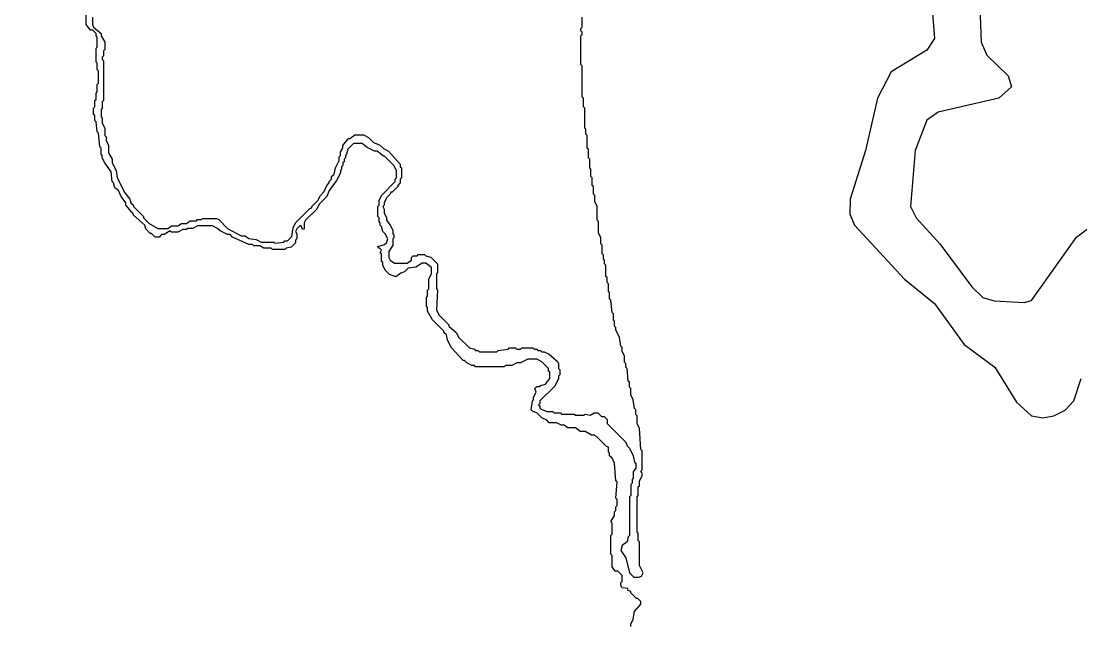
# Model space of a CAD drawing. Header units: metres. Extents: x 284000 to 318000, y 7632000 to 7666000.
# Drawn here: x 291949 to 300450, y 7641688 to 7646533 of the extents above; entities that cross this region are included whole.
import ezdxf

# ---------------------------------------------------------------- set-up
doc = ezdxf.new("R2010")
doc.units = ezdxf.units.M
doc.header["$LTSCALE"] = 10
for name, color, linetype in [('HV-DIEPTELIJN', 5, 'Continuous'), ('HV-KUSTLIJN', 4, 'Continuous'), ('HV-ONDERGROND', 8, 'Continuous')]:
    doc.layers.add(name, color=color, linetype=linetype)
picture_1 = doc.add_image_def('image1.jpg', size_in_pixel=(3400, 3400))

msp = doc.modelspace()

# ---------------------------------------------------------------- linework, layer by layer
at = {"layer": 'HV-DIEPTELIJN'}
for points in [[(299618.8, 7647205), (299649.5, 7646365), (299695, 7646259.3), (299866.4, 7646095), (299893.8, 7646005), (299792.2, 7645915), (299305, 7645803.9), (299215, 7645737.4), (299120.9, 7645495), (299084.3, 7645045), (299128.3, 7644955), (299319.1, 7644745), (299575, 7644399.9), (299665, 7644315.9), (299755, 7644288.4), (299995, 7644274.8), (300055, 7644291), (300415, 7644800.1), (300505, 7644865.3)], [(299238, 7646875), (299277.6, 7646395), (299215, 7646300.2), (298929.5, 7646125), (298820, 7645915), (298722.6, 7645495), (298599.7, 7645105), (298597.2, 7644985), (298635.6, 7644895), (299035, 7644461.5), (299275, 7644266.5), (299515, 7643938.2), (299759.8, 7643755), (299935, 7643474.8), (300055, 7643366.6), (300145, 7643348.4), (300235, 7643366.2), (300325, 7643410.1), (300394.9, 7643485), (300453.3, 7643665)]]:
    msp.add_lwpolyline(points, dxfattribs=at)
at = {"layer": 'HV-KUSTLIJN'}
for points in [[(296840, 7641675), (296840, 7641695), (296860, 7641735), (296870, 7641795), (296920, 7641855), (296920, 7641875), (296895, 7641900), (296885, 7641900), (296840, 7641945), (296840, 7641955), (296820, 7641965), (296815, 7641980), (296770, 7641985), (296760, 7642005), (296760, 7642025), (296770, 7642035), (296770, 7642085), (296735, 7642120), (296715, 7642120), (296690, 7642155), (296690, 7642245), (296680, 7642255), (296680, 7642405), (296690, 7642415), (296690, 7642505), (296680, 7642515), (296710, 7642565), (296710, 7642595), (296720, 7642605), (296720, 7642635), (296730, 7642645), (296730, 7642695), (296720, 7642705), (296730, 7642835), (296720, 7642845), (296710, 7642985), (296690, 7643025), (296670, 7643045), (296670, 7643065), (296660, 7643075), (296660, 7643115), (296645, 7643120), (296565, 7643200), (296545, 7643210), (296525, 7643210), (296475, 7643240), (296435, 7643240), (296395, 7643270), (296335, 7643270), (296305, 7643290), (296285, 7643290), (296245, 7643310), (296185, 7643310), (296165, 7643330), (296125, 7643350), (296085, 7643390), (296055, 7643400), (296040, 7643415), (296050, 7643485), (296060, 7643495), (296060, 7643515), (296080, 7643555), (296070, 7643585), (296085, 7643600), (296105, 7643600), (296115, 7643610), (296155, 7643620), (296190, 7643665), (296190, 7643715), (296180, 7643725), (296180, 7643745), (296125, 7643800), (296085, 7643820), (296015, 7643820), (295955, 7643790), (295925, 7643790), (295885, 7643770), (295835, 7643770), (295825, 7643760), (295595, 7643760), (295585, 7643770), (295565, 7643770), (295525, 7643790), (295505, 7643810), (295495, 7643810), (295400, 7643915), (295370, 7643975), (295360, 7644015), (295340, 7644035), (295340, 7644045), (295250, 7644135), (295210, 7644205), (295210, 7644235), (295200, 7644245), (295200, 7644315), (295210, 7644325), (295210, 7644375), (295220, 7644385), (295220, 7644465), (295240, 7644505), (295240, 7644555), (295195, 7644590), (295165, 7644590), (295115, 7644560), (295055, 7644550), (295025, 7644520), (294995, 7644510), (294955, 7644480), (294905, 7644500), (294870, 7644535), (294850, 7644575), (294850, 7644595), (294840, 7644605), (294840, 7644665), (294830, 7644675), (294840, 7644695), (294825, 7644710), (294815, 7644710), (294810, 7644725), (294865, 7644740), (294880, 7644755), (294890, 7644785), (294870, 7644825), (294850, 7644845), (294840, 7644885), (294830, 7644895), (294830, 7644915), (294820, 7644925), (294820, 7644955), (294810, 7644965), (294810, 7645045), (294820, 7645055), (294820, 7645095), (294840, 7645135), (294950, 7645245), (294950, 7645265), (294960, 7645275), (294960, 7645335), (294940, 7645375), (294865, 7645450), (294855, 7645450), (294805, 7645490), (294785, 7645490), (294725, 7645520), (294685, 7645550), (294615, 7645550), (294570, 7645505), (294560, 7645465), (294550, 7645455), (294550, 7645435), (294540, 7645425), (294540, 7645405), (294530, 7645395), (294530, 7645375), (294520, 7645365), (294520, 7645345), (294510, 7645335), (294510, 7645315), (294480, 7645255), (294420, 7645175), (294400, 7645125), (294340, 7645065), (294320, 7645025), (294230, 7644935), (294220, 7644915), (294220, 7644865), (294205, 7644860), (294195, 7644890), (294185, 7644890), (294160, 7644865), (294150, 7644845), (294160, 7644825), (294160, 7644785), (294150, 7644775), (294150, 7644755), (294115, 7644720), (294075, 7644710), (294065, 7644700), (293965, 7644700), (293955, 7644710), (293895, 7644710), (293865, 7644730), (293815, 7644730), (293805, 7644740), (293775, 7644740), (293645, 7644800), (293625, 7644820), (293605, 7644820), (293545, 7644850), (293525, 7644870), (293485, 7644890), (293365, 7644890), (293325, 7644870), (293285, 7644870), (293275, 7644860), (293245, 7644860), (293205, 7644840), (293155, 7644840), (293145, 7644850), (293095, 7644820), (293075, 7644820), (293055, 7644800), (293025, 7644800), (292995, 7644830), (292985, 7644830), (292950, 7644865), (292940, 7644895), (292850, 7644975), (292850, 7644985), (292790, 7645055), (292790, 7645075), (292750, 7645125), (292730, 7645175), (292700, 7645195), (292690, 7645235), (292680, 7645245), (292670, 7645325), (292620, 7645395), (292600, 7645435), (292600, 7645455), (292590, 7645465), (292590, 7645515), (292580, 7645525), (292570, 7645635), (292560, 7645645), (292550, 7645725), (292540, 7645735), (292540, 7645775), (292530, 7645785), (292530, 7645835), (292540, 7645845), (292540, 7645895), (292550, 7645905), (292550, 7645955), (292560, 7645965), (292560, 7646025), (292570, 7646035), (292570, 7646135), (292560, 7646145), (292560, 7646195), (292550, 7646205), (292550, 7646315), (292560, 7646325), (292560, 7646405), (292550, 7646415), (292550, 7646435), (292525, 7646460), (292505, 7646460), (292470, 7646505), (292470, 7646635)], [(292520, 7646565), (292520, 7646505), (292530, 7646485), (292590, 7646435), (292590, 7646415), (292620, 7646365), (292620, 7646305), (292610, 7646295), (292610, 7646255), (292600, 7646245), (292600, 7646225), (292610, 7646215), (292610, 7645895), (292600, 7645885), (292600, 7645835), (292590, 7645825), (292590, 7645765), (292600, 7645755), (292600, 7645715), (292620, 7645675), (292620, 7645615), (292630, 7645605), (292630, 7645575), (292650, 7645535), (292650, 7645475), (292680, 7645425), (292680, 7645395), (292710, 7645335), (292720, 7645275), (292780, 7645155), (292820, 7645105), (292830, 7645075), (292850, 7645055), (292850, 7645045), (292930, 7644965), (292930, 7644955), (292975, 7644910), (293045, 7644870), (293125, 7644870), (293155, 7644890), (293205, 7644890), (293235, 7644910), (293275, 7644910), (293305, 7644930), (293355, 7644930), (293365, 7644940), (293395, 7644940), (293405, 7644950), (293515, 7644950), (293535, 7644940), (293605, 7644870), (293715, 7644810), (293745, 7644810), (293775, 7644790), (293835, 7644780), (293875, 7644760), (293975, 7644760), (293985, 7644750), (294055, 7644760), (294065, 7644770), (294085, 7644770), (294120, 7644805), (294130, 7644875), (294150, 7644915), (294265, 7645030), (294280, 7645035), (294280, 7645045), (294330, 7645095), (294350, 7645135), (294380, 7645165), (294400, 7645215), (294420, 7645235), (294420, 7645245), (294440, 7645265), (294440, 7645285), (294460, 7645305), (294470, 7645355), (294500, 7645415), (294500, 7645445), (294510, 7645455), (294510, 7645485), (294530, 7645515), (294530, 7645535), (294575, 7645590), (294585, 7645590), (294625, 7645620), (294695, 7645620), (294735, 7645600), (294775, 7645560), (294825, 7645540), (294855, 7645510), (294895, 7645490), (294990, 7645385), (294990, 7645365), (295000, 7645355), (295000, 7645275), (294990, 7645265), (294990, 7645235), (294970, 7645215), (294970, 7645205), (294925, 7645160), (294915, 7645160), (294910, 7645145), (294880, 7645115), (294860, 7645075), (294860, 7645055), (294850, 7645045), (294860, 7645025), (294860, 7644995), (294880, 7644955), (294880, 7644935), (294910, 7644895), (294930, 7644855), (294930, 7644825), (294940, 7644815), (294940, 7644795), (294930, 7644785), (294930, 7644735), (294900, 7644685), (294900, 7644635), (294910, 7644615), (294945, 7644590), (295045, 7644590), (295080, 7644615), (295080, 7644635), (295095, 7644650), (295125, 7644650), (295135, 7644660), (295185, 7644660), (295195, 7644650), (295235, 7644640), (295290, 7644585), (295290, 7644515), (295280, 7644505), (295280, 7644385), (295290, 7644375), (295280, 7644215), (295300, 7644175), (295380, 7644095), (295380, 7644085), (295440, 7644035), (295460, 7643995), (295545, 7643910), (295585, 7643900), (295595, 7643890), (295615, 7643890), (295625, 7643880), (295765, 7643880), (295775, 7643890), (295855, 7643900), (295865, 7643910), (295915, 7643910), (295925, 7643900), (295955, 7643900), (295965, 7643910), (296055, 7643910), (296065, 7643900), (296085, 7643900), (296095, 7643890), (296115, 7643890), (296125, 7643880), (296145, 7643880), (296185, 7643860), (296250, 7643805), (296260, 7643785), (296260, 7643745), (296270, 7643735), (296270, 7643695), (296260, 7643685), (296260, 7643665), (296230, 7643605), (296110, 7643485), (296110, 7643465), (296100, 7643455), (296110, 7643445), (296110, 7643425), (296165, 7643400), (296215, 7643400), (296225, 7643390), (296275, 7643390), (296285, 7643380), (296385, 7643380), (296395, 7643370), (296465, 7643370), (296475, 7643380), (296515, 7643370), (296545, 7643390), (296575, 7643390), (296605, 7643360), (296625, 7643360), (296650, 7643335), (296650, 7643305), (296800, 7643155), (296810, 7643125), (296830, 7643105), (296860, 7643045), (296870, 7642995), (296880, 7642985), (296880, 7642945), (296860, 7642915), (296860, 7642865), (296850, 7642855), (296850, 7642825), (296840, 7642815), (296840, 7642725), (296830, 7642715), (296830, 7642405), (296820, 7642395), (296810, 7642355), (296770, 7642325), (296760, 7642285), (296800, 7642225), (296830, 7642105), (296865, 7642070), (296905, 7642070), (296925, 7642080), (296940, 7642105), (296910, 7642165), (296910, 7642355), (296900, 7642365), (296900, 7642425), (296890, 7642435), (296890, 7642715), (296900, 7642725), (296900, 7642795), (296910, 7642805), (296910, 7642845), (296930, 7642885), (296930, 7642905), (296920, 7642915), (296930, 7642935), (296930, 7643085), (296920, 7643095), (296910, 7643265), (296890, 7643305), (296890, 7643365), (296880, 7643375), (296880, 7643415), (296870, 7643425), (296860, 7643495), (296840, 7643535), (296840, 7643585), (296830, 7643595), (296830, 7643635), (296820, 7643645), (296810, 7643745), (296800, 7643755), (296800, 7643785), (296790, 7643795), (296790, 7643845), (296770, 7643885), (296770, 7643915), (296760, 7643925), (296750, 7643995), (296720, 7644055), (296720, 7644075), (296710, 7644085), (296710, 7644125), (296700, 7644135), (296700, 7644185), (296690, 7644195), (296680, 7644295), (296670, 7644305), (296670, 7644355), (296660, 7644365), (296660, 7644425), (296650, 7644435), (296650, 7644475), (296640, 7644485), (296640, 7644575), (296630, 7644585), (296630, 7644615), (296620, 7644625), (296620, 7644655), (296610, 7644665), (296610, 7644735), (296600, 7644745), (296600, 7644795), (296580, 7644835), (296580, 7644925), (296570, 7644935), (296570, 7645045), (296550, 7645085), (296550, 7645135), (296540, 7645145), (296540, 7645205), (296530, 7645215), (296530, 7645275), (296520, 7645285), (296520, 7645345), (296510, 7645355), (296510, 7645425), (296500, 7645435), (296500, 7645505), (296490, 7645515), (296490, 7645615), (296480, 7645625), (296480, 7645665), (296470, 7645675), (296470, 7645835), (296460, 7645845), (296460, 7645915), (296450, 7645925), (296450, 7646175), (296440, 7646185), (296440, 7646415), (296450, 7646425), (296450, 7646445), (296440, 7646455), (296440, 7646475), (296450, 7646485), (296450, 7646565)]]:
    msp.add_lwpolyline(points, dxfattribs=at)

# ---------------------------------------------------------------- pictures from other files: only their frames are drawn
at = {"layer": 'HV-ONDERGROND'}
image = msp.add_image(picture_1, insert=(284000, 7632000), size_in_units=(34000, 34000), dxfattribs=at)

doc.saveas('drawing.dxf')
